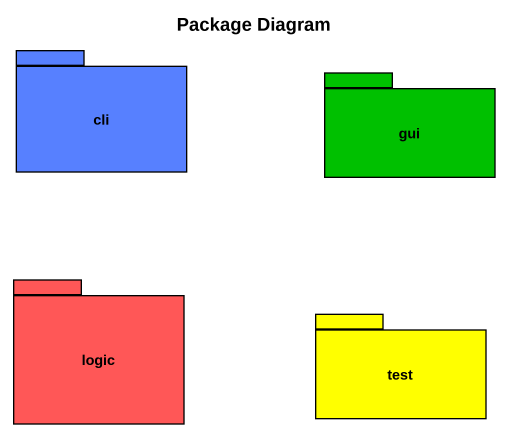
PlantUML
@startuml
title Package Diagram
package cli #5780FF {
}
package gui #00C000 {
}
package logic #FF5757 {
}
package test #FFFF00 {
}
@enduml
